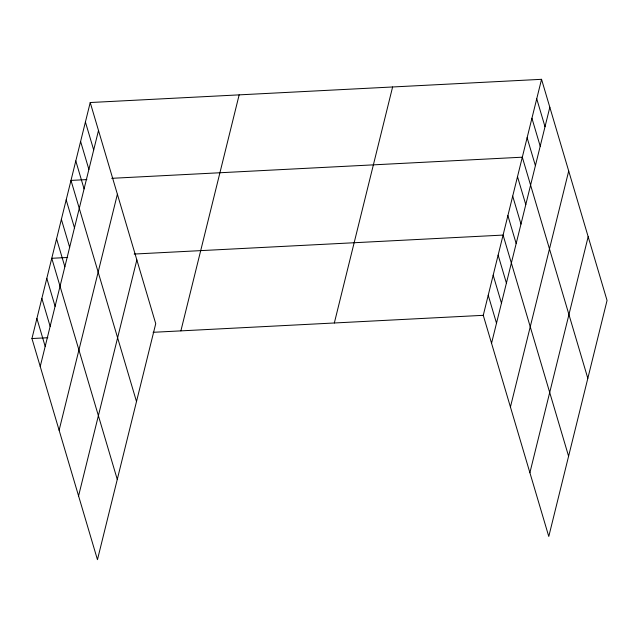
<?xml version="1.0" encoding="UTF-8"?>
<svg xmlns="http://www.w3.org/2000/svg" width="639" height="639" viewBox="0 0 639 639"><rect width="100%" height="100%" fill="white"/><g stroke="black" fill="none" stroke-linecap="round" stroke-linejoin="round"><path stroke-width="0.96" d="M90.219 102.528L155.732 323.677L97.455 559.684L31.95 338.534L90.219 102.528L541.545 79.316L607.05 300.466L548.781 536.472L483.268 315.323L541.545 79.316M40.233 366.482L98.502 130.484M59.115 430.239L117.384 194.232M78.573 495.928L136.842 259.921M180.885 330.874L239.154 94.868M334.333 322.983L392.61 86.976M491.551 343.271L549.82 107.264M510.433 407.027L568.71 171.02M529.891 472.716L588.168 236.71M86.88 179.591L70.993 180.414L136.498 401.564M111.697 178.321L522.311 157.194L587.824 378.344M67.646 257.477L51.759 258.292L117.272 479.442M134.174 254.05L503.085 235.08L568.59 456.23M31.95 338.534L47.837 337.719M153.088 332.304L483.268 315.323M536.736 98.789L545.011 126.738M531.928 118.255L540.211 146.211M527.119 137.728L535.402 165.677M517.502 176.668L525.785 204.616M512.702 196.141L520.977 224.089M507.893 215.607L516.168 243.563M498.132 255.137L506.407 283.093M493.18 275.201L501.455 303.15M488.228 295.258L496.503 323.214M85.41 122.001L93.693 149.949M80.61 141.467L88.885 169.423M75.801 160.94L84.076 188.888M66.184 199.879L74.467 227.835M61.376 219.353L69.659 247.301M56.567 238.826L64.851 266.775M46.807 278.356L55.09 306.305M41.854 298.413L50.138 326.361M36.902 318.478L45.185 346.426"/></g></svg>
